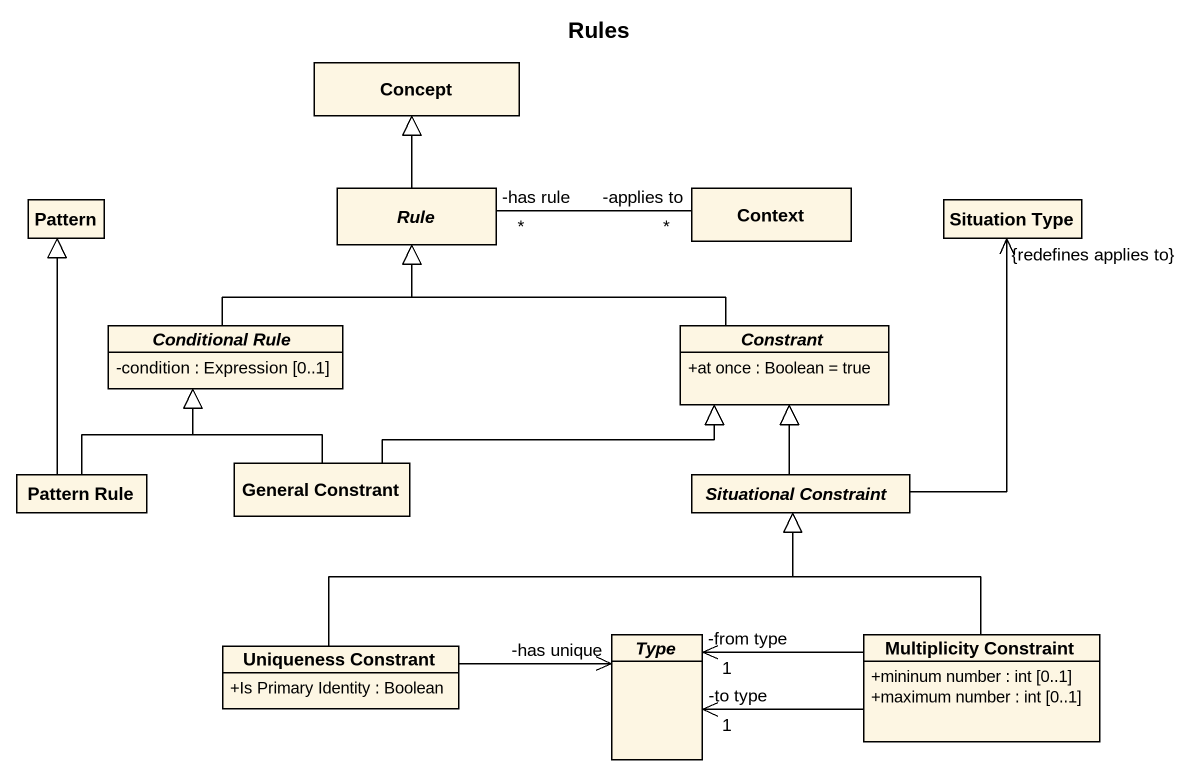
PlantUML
@startuml
title Rules
hide circle
hide empty members
skinparam classAttributeIconSize 0
class Concept
abstract class Rule
class Context
class Pattern
class "Situation Type" as Situation_Type
abstract class "Conditional Rule" as Conditional_Rule {
  -condition : Expression [0..1]
}
abstract class Constrant {
  +at once : Boolean = true
}
class "Pattern Rule" as Pattern_Rule
class "General Constrant" as General_Constrant
abstract class "Situational Constraint" as Situational_Constraint
class "Uniqueness Constrant" as Uniqueness_Constrant {
  +Is Primary Identity : Boolean
}
abstract class Type
class "Multiplicity Constraint" as Multiplicity_Constraint {
  +mininum number : int [0..1]
  +maximum number : int [0..1]
}
Rule -up-|> Concept
Rule "-has rule\n*" -right- "*\n-applies to" Context
Conditional_Rule -up-|> Rule
Constrant -left-|> Rule
Pattern_Rule -up-|> Pattern
Pattern_Rule -up-|> Conditional_Rule
General_Constrant -up-|> Conditional_Rule
General_Constrant -right-|> Constrant
Situational_Constraint -up-> "{redefines applies to}" Situation_Type
Situational_Constraint -up-|> Constrant
Uniqueness_Constrant -right-|> Situational_Constraint
Uniqueness_Constrant -right-> "-has unique" Type
Multiplicity_Constraint -up-|> Situational_Constraint
Multiplicity_Constraint -left-> "-from type\n1" Type
Multiplicity_Constraint -left-> "-to type\n1" Type
@enduml
